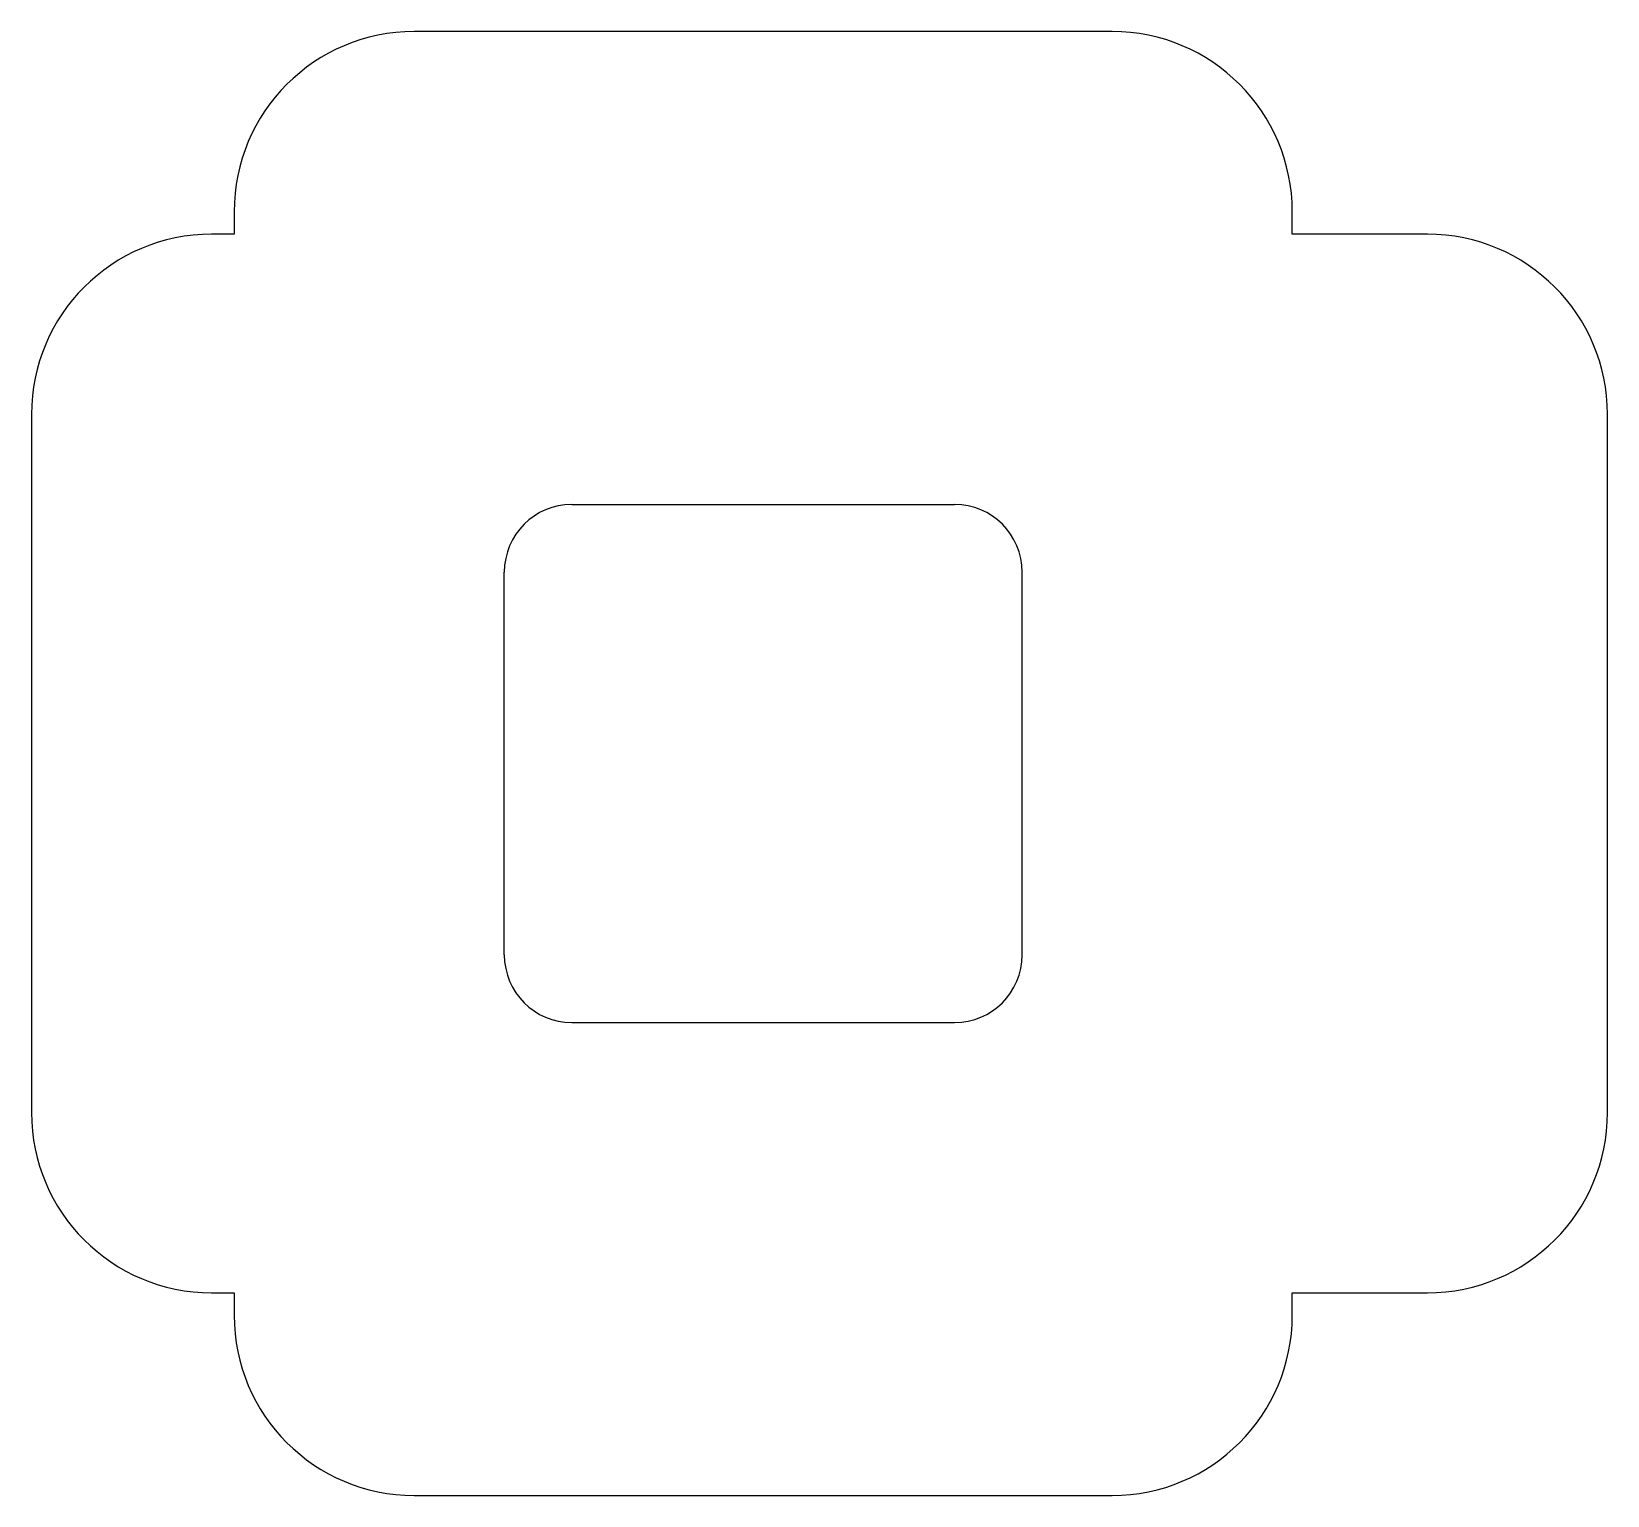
# Model space of a CAD drawing. Header units: millimetres. Extents: x -9.5 to 60.5, y -9.5 to 55.5.
import ezdxf

# ---------------------------------------------------------------- set-up
doc = ezdxf.new("R2010")
doc.units = ezdxf.units.MM

msp = doc.modelspace()

# ---------------------------------------------------------------- linework, layer by layer
at = {"color": 7, "linetype": 'Continuous', "lineweight": 25}
for p, q in [((38.5, 55.5), (7.5, 55.5)), ((-0.5, 47.5), (-0.5, 46.5)), ((46.5, 46.5), (46.5, 47.5)), ((-0.5, 46.5), (-1.5, 46.5)), ((52.5, 46.5), (46.5, 46.5)), ((-9.5, 38.5), (-9.5, 7.5)), ((60.5, 7.5), (60.5, 38.5)), ((14.5, 34.5), (31.5, 34.5)), ((11.5, 14.5), (11.5, 31.5)), ((34.5, 14.5), (34.5, 31.5)), ((14.5, 11.5), (31.5, 11.5)), ((-1.5, -0.5), (-0.5, -0.5)), ((-0.5, -0.5), (-0.5, -1.5)), ((46.5, -0.5), (52.5, -0.5)), ((46.5, -1.5), (46.5, -0.5)), ((7.5, -9.5), (38.5, -9.5))]:
    msp.add_line(p, q, dxfattribs=at)
for centre, radius, start, end in [((7.5, 47.5), 8, 90, 180), ((38.5, 47.5), 8, 0, 90), ((-1.5, 38.5), 8, 90, 180), ((52.5, 38.5), 8, 0, 90), ((14.5, 31.5), 3, 90, 180), ((31.5, 31.5), 3, 0, 90), ((14.5, 14.5), 3, 180, 270), ((31.5, 14.5), 3, 270, 0), ((-1.5, 7.5), 8, 180, 270), ((52.5, 7.5), 8, 270, 0), ((7.5, -1.5), 8, 180, 270), ((38.5, -1.5), 8, 270, 0)]:
    msp.add_arc(centre, radius, start, end, dxfattribs=at)

doc.saveas('drawing.dxf')
